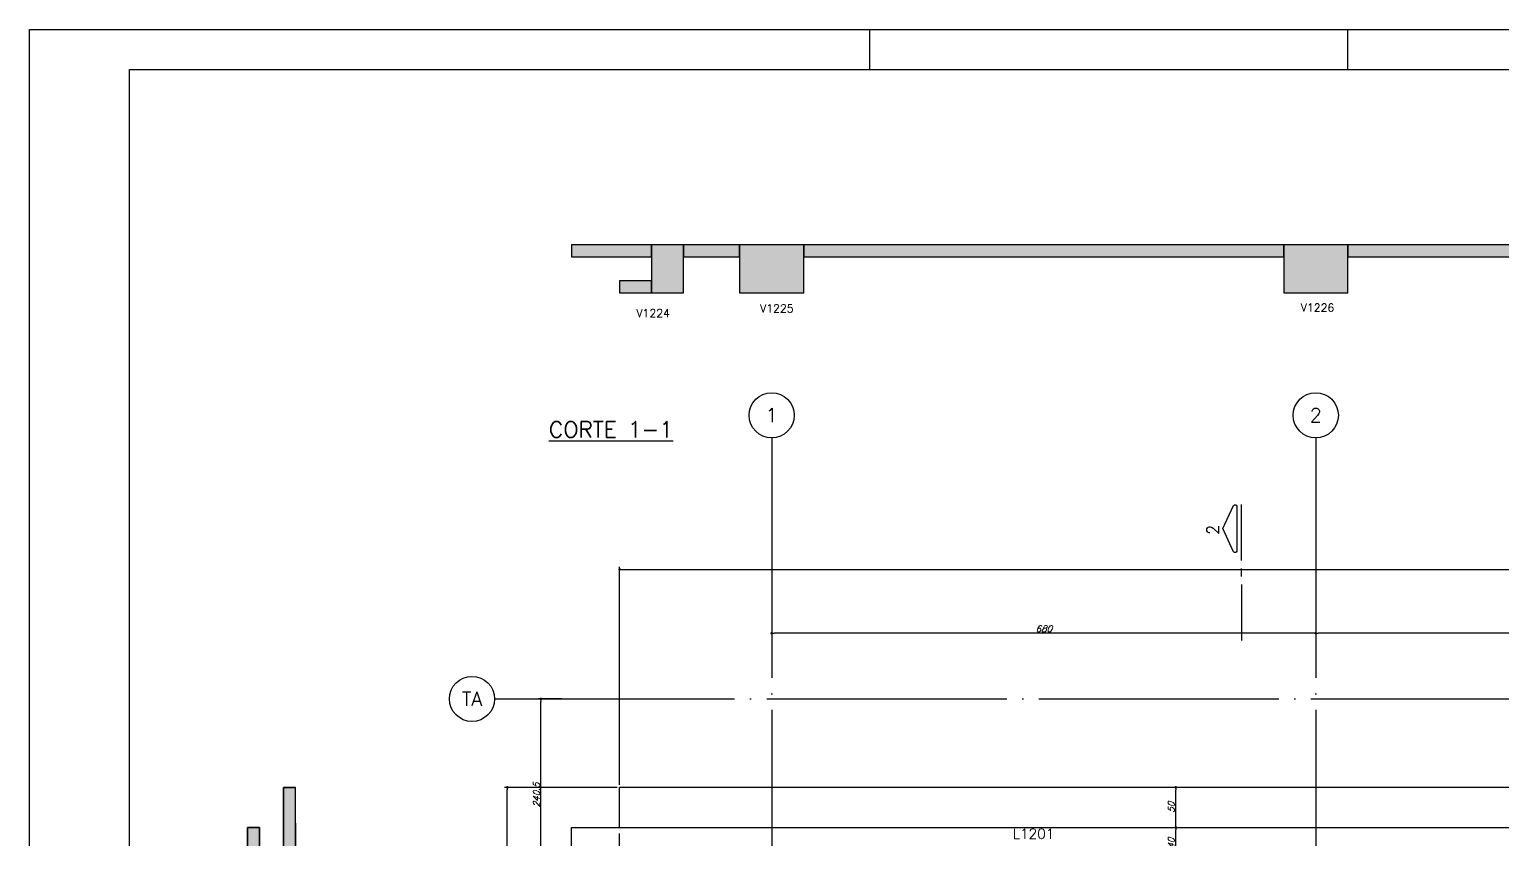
# Model space of a CAD drawing. Extents: x -4228 to 5417, y -2048 to 2452.
# Drawn here: x -4228 to -2387, y 1439 to 2452 of the extents above; entities that cross this region are included whole.
import ezdxf
from ezdxf.enums import TextEntityAlignment as Align

# ---------------------------------------------------------------- set-up
doc = ezdxf.new("R2010")
doc.units = 0
doc.header["$LTSCALE"] = 50
doc.header["$MEASUREMENT"] = 0
doc.linetypes.add('DASHED', pattern=[0.75, 0.5, -0.25])
doc.linetypes.add('EIXO', pattern=[6.8, 6, -0.4, 0, -0.4])
doc.layers.get('0').update_dxf_attribs({"linetype": 'CONTINUOUS'})
doc.layers.get('DEFPOINTS').update_dxf_attribs({"linetype": 'CONTINUOUS'})
for name, color, linetype in [('71', 6, 'CONTINUOUS'), ('F-CORTE', 4, 'CONTINUOUS'), ('F-CORTE-INDICAÇÃO', 4, 'CONTINUOUS'), ('F-COTAS', 106, 'CONTINUOUS'), ('F-EIXO', 12, 'EIXO'), ('F-LAJES', 3, 'CONTINUOUS'), ('F-LAJES-NOME', 4, 'CONTINUOUS'), ('F-MARGEM', 1, 'CONTINUOUS'), ('F-SOLIDO-CORTE', 71, 'CONTINUOUS'), ('F-TEXTO', 6, 'CONTINUOUS'), ('F-TEXTO-YELLOW', 2, 'CONTINUOUS')]:
    doc.layers.add(name, color=color, linetype=linetype)
doc.styles.add('CP-TEXT-INCL', font='simplex.shx', dxfattribs={"oblique": 20})
doc.styles.add('MCP', font='simplex.shx')
doc.styles.add('ROMANS', font='simplex.shx')
doc.dimstyles.new('CP-COTAS-50', dxfattribs={"dimscale": 0.64, "dimtxt": 12.5, "dimasz": 5, "dimexe": 5, "dimexo": 5, "dimgap": 2.5, "dimtad": 1, "dimdec": 1, "dimdsep": 46, "dimtxsty": 'CP-TEXT-INCL', "dimblk1": 'DOT', "dimblk2": 'DOT', "dimsah": 1, "dimcen": 9, "dimclrd": 256, "dimclre": 256, "dimclrt": 256, "dimadec": 0, "dimazin": 0, "dimtfac": 1, "dimtdec": 1, "dimtmove": 2, "dimatfit": 3, "dimldrblk": 'DOT', "dimfxl": 0, "dimtolj": 1, "dimarcsym": 0})

# ---------------------------------------------------------------- blocks, each defined once
blk = doc.blocks.new('*U10')
at = {"layer": 'F-CORTE-INDICAÇÃO'}
for p, q in [((70, 0), (0, 0)), ((80, 0), (90, 0)), ((100, 0), (170, 0))]:
    blk.add_line(p, q, dxfattribs=at)
blk.add_lwpolyline([(112, 6, -0.802585), (111.2, 9.8), (140, 23.3), (168.8, 9.8, -0.802585), (168, 6)], format="xyb", close=True, dxfattribs=at)
at = {"layer": 'F-CORTE-INDICAÇÃO', "style": 'ROMANS'}
blk.add_attdef('CORTE', text='', height=15, dxfattribs=at).set_placement((140, 35.8), align=Align.MIDDLE_CENTER)
at = {"layer": 'F-CORTE-INDICAÇÃO', "color": 2, "style": 'ROMANS'}
blk.add_attdef('FOLHA', text='', height=12, dxfattribs=at).set_placement((140, -10), align=Align.MIDDLE_CENTER)
blk = doc.blocks.new('*U14')
at = {"layer": 'F-EIXO'}
blk.add_line((0, 0), (0, -2755), dxfattribs=at)
at = {"layer": 'F-EIXO', "color": 2, "linetype": 'Continuous'}
blk.add_circle((0, 28.2072), 28.2072, dxfattribs=at)
at = {"layer": 'F-TEXTO', "style": 'ROMANS'}
blk.add_attdef('EIXO', text='', height=17.5, rotation=360, dxfattribs=at).set_placement((0, 28.2072), align=Align.MIDDLE_CENTER)
blk = doc.blocks.new('*U30')
at = {"layer": 'F-EIXO'}
blk.add_line((0, 0), (0, -2755), dxfattribs=at)
at = {"layer": 'F-EIXO', "color": 2, "linetype": 'Continuous'}
blk.add_circle((0, 28.2072), 28.2072, dxfattribs=at)
at = {"layer": 'F-TEXTO', "style": 'ROMANS'}
blk.add_attdef('EIXO', text='', height=17.5, rotation=360, dxfattribs=at).set_placement((0, 28.2072), align=Align.MIDDLE_CENTER)
blk = doc.blocks.new('*U42')
at = {"layer": 'F-EIXO'}
blk.add_line((0, 0), (7197, 0), dxfattribs=at)
at = {"layer": 'F-EIXO', "color": 2, "linetype": 'Continuous'}
blk.add_circle((-28.2072, 0), 28.2072, dxfattribs=at)
at = {"layer": 'F-TEXTO', "style": 'ROMANS'}
blk.add_attdef('EIXO', text='', height=17.5, dxfattribs=at).set_placement((-28.2072, 0), align=Align.MIDDLE_CENTER)
blk = doc.blocks.new('_DOT')
at = {"color": 0, "linetype": 'ByBlock'}
blk.add_line((-0.5, 0), (-1, 0), dxfattribs=at)
at = {"color": 0, "linetype": 'ByBlock', "const_width": 0.5}
blk.add_lwpolyline([(-0.25, 0, 1), (0.25, 0, 1)], format="xyb", close=True, dxfattribs=at)
blk = doc.blocks.new('*D87')
at = {"layer": 'DEFPOINTS', "color": 0, "linetype": 'Continuous', "transparency": 16777216}
for p in [(3259.5, 1776.9), (-3490, 1504.5), (3259.5, 1454.5)]:
    blk.add_point(p, dxfattribs=at)
at = {"layer": 'F-COTAS', "linetype": 'Continuous', "lineweight": -2, "transparency": 16777216}
for p, q in [((-3490, 1507.7), (-3490, 1780.1)), ((-3486.8, 1776.9), (3256.3, 1776.9)), ((3259.5, 1457.7), (3259.5, 1780.1))]:
    blk.add_line(p, q, dxfattribs=at)
at = {"layer": 'F-COTAS', "linetype": 'Continuous', "lineweight": -2, "transparency": 16777216, "xscale": 3.2, "yscale": 3.2, "zscale": 3.2, "rotation": 180}
blk.add_blockref('_DOT', (-3490, 1776.9), dxfattribs=at)
at = {"layer": 'F-COTAS', "linetype": 'Continuous', "lineweight": -2, "transparency": 16777216, "xscale": 3.2, "yscale": 3.2, "zscale": 3.2}
blk.add_blockref('_DOT', (3259.5, 1776.9), dxfattribs=at)
at = {"layer": 'F-COTAS', "linetype": 'Continuous', "transparency": 16777216, "insert": (-115.2, 1782.5), "char_height": 8, "attachment_point": 5, "style": 'CP-TEXT-INCL'}
blk.add_mtext('\\A1;6749.5', dxfattribs=at)
blk = doc.blocks.new('*D107')
at = {"layer": 'DEFPOINTS', "color": 0, "linetype": 'Continuous', "transparency": 16777216}
for p in [(-2620, 1701.1), (-2620, 1697.1), (-1940, 1701.1)]:
    blk.add_point(p, dxfattribs=at)
at = {"layer": 'F-COTAS', "linetype": 'Continuous', "lineweight": -2, "transparency": 16777216}
for p, q in [((-2620, 1697.9), (-2620, 1693.9)), ((-1943.2, 1697.1), (-2616.8, 1697.1)), ((-1940, 1697.9), (-1940, 1693.9))]:
    blk.add_line(p, q, dxfattribs=at)
at = {"layer": 'F-COTAS', "linetype": 'Continuous', "lineweight": -2, "transparency": 16777216, "xscale": 3.2, "yscale": 3.2, "zscale": 3.2, "rotation": 180}
blk.add_blockref('_DOT', (-2620, 1697.1), dxfattribs=at)
at = {"layer": 'F-COTAS', "linetype": 'Continuous', "lineweight": -2, "transparency": 16777216, "xscale": 3.2, "yscale": 3.2, "zscale": 3.2}
blk.add_blockref('_DOT', (-1940, 1697.1), dxfattribs=at)
at = {"layer": 'F-COTAS', "linetype": 'Continuous', "transparency": 16777216, "insert": (-2280, 1702.7), "char_height": 8, "attachment_point": 5, "style": 'CP-TEXT-INCL'}
blk.add_mtext('\\A1;680', dxfattribs=at)
blk = doc.blocks.new('*D108')
at = {"layer": 'DEFPOINTS', "color": 0, "linetype": 'Continuous', "transparency": 16777216}
for p in [(-3300, 1701.1), (-3300, 1697.1), (-2620, 1701.1)]:
    blk.add_point(p, dxfattribs=at)
at = {"layer": 'F-COTAS', "linetype": 'Continuous', "lineweight": -2, "transparency": 16777216}
for p, q in [((-3300, 1697.9), (-3300, 1693.9)), ((-2623.2, 1697.1), (-3296.8, 1697.1)), ((-2620, 1697.9), (-2620, 1693.9))]:
    blk.add_line(p, q, dxfattribs=at)
at = {"layer": 'F-COTAS', "linetype": 'Continuous', "lineweight": -2, "transparency": 16777216, "xscale": 3.2, "yscale": 3.2, "zscale": 3.2, "rotation": 180}
blk.add_blockref('_DOT', (-3300, 1697.1), dxfattribs=at)
at = {"layer": 'F-COTAS', "linetype": 'Continuous', "lineweight": -2, "transparency": 16777216, "xscale": 3.2, "yscale": 3.2, "zscale": 3.2}
blk.add_blockref('_DOT', (-2620, 1697.1), dxfattribs=at)
at = {"layer": 'F-COTAS', "linetype": 'Continuous', "transparency": 16777216, "insert": (-2960, 1702.7), "char_height": 8, "attachment_point": 5, "style": 'CP-TEXT-INCL'}
blk.add_mtext('\\A1;680', dxfattribs=at)
blk = doc.blocks.new('*D109')
at = {"layer": 'DEFPOINTS', "color": 0, "linetype": 'Continuous', "transparency": 16777216}
for p in [(-3630.5, 1504.5), (-3490, 1504.5), (-3490, -415.5)]:
    blk.add_point(p, dxfattribs=at)
at = {"layer": 'F-COTAS', "linetype": 'Continuous', "lineweight": -2, "transparency": 16777216}
for p, q in [((-3493.2, 1504.5), (-3633.7, 1504.5)), ((-3630.5, -412.3), (-3630.5, 1501.3)), ((-3493.2, -415.5), (-3633.7, -415.5))]:
    blk.add_line(p, q, dxfattribs=at)
at = {"layer": 'F-COTAS', "linetype": 'Continuous', "lineweight": -2, "transparency": 16777216, "xscale": 3.2, "yscale": 3.2, "zscale": 3.2}
for p, rotation in [((-3630.5, 1504.5), 90), ((-3630.5, -415.5), 270)]:
    blk.add_blockref('_DOT', p, dxfattribs=dict(at, rotation=rotation))
at = {"layer": 'F-COTAS', "linetype": 'Continuous', "transparency": 16777216, "insert": (-3636.1, 544.5), "char_height": 8, "attachment_point": 5, "rotation": 90, "style": 'CP-TEXT-INCL'}
blk.add_mtext('\\A1;1920', dxfattribs=at)
blk = doc.blocks.new('*D51')
at = {"layer": 'DEFPOINTS', "color": 0, "linetype": 'Continuous', "transparency": 16777216}
for p in [(-3588.3, 1615), (-3559.2, 1615), (-3584.3, 1374.5)]:
    blk.add_point(p, dxfattribs=at)
at = {"layer": 'F-COTAS', "linetype": 'Continuous', "lineweight": -2, "transparency": 16777216}
for p, q in [((-3562.4, 1615), (-3591.5, 1615)), ((-3588.3, 1377.7), (-3588.3, 1611.8)), ((-3587.5, 1374.5), (-3591.5, 1374.5))]:
    blk.add_line(p, q, dxfattribs=at)
at = {"layer": 'F-COTAS', "linetype": 'Continuous', "lineweight": -2, "transparency": 16777216, "xscale": 3.2, "yscale": 3.2, "zscale": 3.2}
for p, rotation in [((-3588.3, 1615), 90), ((-3588.3, 1374.5), 270)]:
    blk.add_blockref('_DOT', p, dxfattribs=dict(at, rotation=rotation))
at = {"layer": 'F-COTAS', "linetype": 'Continuous', "transparency": 16777216, "insert": (-3593.9, 1494.8), "char_height": 8, "attachment_point": 5, "rotation": 90, "style": 'CP-TEXT-INCL'}
blk.add_mtext('\\A1;240.5', dxfattribs=at)
blk = doc.blocks.new('A0-4L_900')
at = {"layer": 'F-MARGEM', "color": 2}
for p, q in [((21, 90), (21, 89)), ((32.95, 89), (32.95, 90))]:
    blk.add_line(p, q, dxfattribs=at)
blk.add_lwpolyline([(0, 0), (0, 90), (192.9, 90), (192.9, 0)], close=True, dxfattribs=at)
at = {"layer": 'F-MARGEM', "color": 7}
blk.add_lwpolyline([(2.5, 89), (191.9, 89), (191.9, 1), (2.5, 1)], close=True, dxfattribs=at)
blk = doc.blocks.new('*D389')
at = {"layer": 'DEFPOINTS', "color": 0, "linetype": 'Continuous', "transparency": 16777216}
for p in [(-2795.0679, 1454.5), (-2795.0679, 1454.5), (-2795.0679, 1414.5)]:
    blk.add_point(p, dxfattribs=at)
at = {"layer": 'F-COTAS', "linetype": 'Continuous', "lineweight": -2, "transparency": 16777216}
blk.add_line((-2795.0679, 1417.7), (-2795.0679, 1451.3), dxfattribs=at)
at = {"layer": 'F-COTAS', "linetype": 'Continuous', "lineweight": -2, "transparency": 16777216, "xscale": 3.2, "yscale": 3.2, "zscale": 3.2}
for p, rotation in [((-2795.0679, 1454.5), 90), ((-2795.0679, 1414.5), 270)]:
    blk.add_blockref('_DOT', p, dxfattribs=dict(at, rotation=rotation))
at = {"layer": 'F-COTAS', "linetype": 'Continuous', "transparency": 16777216, "insert": (-2800.6679, 1434.5), "char_height": 8, "attachment_point": 5, "rotation": 90, "style": 'CP-TEXT-INCL'}
blk.add_mtext('\\A1;40', dxfattribs=at)
blk = doc.blocks.new('*D390')
at = {"layer": 'DEFPOINTS', "color": 0, "linetype": 'Continuous', "transparency": 16777216}
for p in [(-2795.0679, 1504.5), (-2795.0679, 1504.5), (-2795.0679, 1454.5)]:
    blk.add_point(p, dxfattribs=at)
at = {"layer": 'F-COTAS', "linetype": 'Continuous', "lineweight": -2, "transparency": 16777216}
blk.add_line((-2795.0679, 1457.7), (-2795.0679, 1501.3), dxfattribs=at)
at = {"layer": 'F-COTAS', "linetype": 'Continuous', "lineweight": -2, "transparency": 16777216, "xscale": 3.2, "yscale": 3.2, "zscale": 3.2}
for p, rotation in [((-2795.0679, 1504.5), 90), ((-2795.0679, 1454.5), 270)]:
    blk.add_blockref('_DOT', p, dxfattribs=dict(at, rotation=rotation))
at = {"layer": 'F-COTAS', "linetype": 'Continuous', "transparency": 16777216, "insert": (-2800.6679, 1479.5), "char_height": 8, "attachment_point": 5, "rotation": 90, "style": 'CP-TEXT-INCL'}
blk.add_mtext('\\A1;50', dxfattribs=at)

msp = doc.modelspace()

# ---------------------------------------------------------------- hatches: boundary and pattern name
at = {"layer": 'F-SOLIDO-CORTE', "linetype": 'Continuous'}
for points in [[(-3530.476, 2182.524), (-3550, 2182.524), (-3550, 2182.068), (-3550, 2179.401), (-3550, 2167.524), (-3546.583, 2167.524), (-3527.134, 2167.524), (-3450, 2167.524), (-3450, 2168.556), (-3450, 2172.907), (-3450, 2182.524), (-3527.134, 2182.524)], [(-3423.892, 2182.524), (-3450, 2182.524), (-3450, 2178.156), (-3450, 2161.686), (-3450, 2122.524), (-3423.892, 2122.524), (-3420.98, 2122.524), (-3410, 2122.524), (-3410, 2126.892), (-3410, 2143.362), (-3410, 2182.524), (-3412.912, 2182.524)], [(-3410, 2181.432), (-3410, 2177.315), (-3410, 2167.524), (-3363.837, 2167.524), (-3358.741, 2167.524), (-3340, 2167.524), (-3340, 2168.616), (-3340, 2172.632), (-3340, 2182.524), (-3345.096, 2182.524), (-3363.837, 2182.524), (-3410, 2182.524)], [(-3267.96, 2182.524), (-3276.933, 2182.524), (-3287.52, 2182.524), (-3297.927, 2182.524), (-3306.392, 2182.524), (-3311.568, 2182.524), (-3312.757, 2182.524), (-3318.581, 2182.524), (-3340, 2182.524), (-3340, 2178.156), (-3340, 2162.092), (-3340, 2122.524), (-3334.176, 2122.524), (-3312.757, 2122.524), (-3311.568, 2122.524), (-3306.392, 2122.524), (-3297.927, 2122.524), (-3287.52, 2122.524), (-3276.933, 2122.524), (-3267.96, 2122.524), (-3262.04, 2122.524), (-3260, 2122.524), (-3260, 2126.892), (-3260, 2142.956), (-3260, 2182.524), (-3262.04, 2182.524)], [(-2864.32, 2182.524), (-2867.082, 2182.524), (-3260, 2182.524), (-3260, 2181.432), (-3260, 2177.416), (-3260, 2167.524), (-2867.082, 2167.524), (-2864.32, 2167.524), (-2820.641, 2167.524), (-2660, 2167.524), (-2660, 2168.616), (-2660, 2172.632), (-2660, 2182.524), (-2703.679, 2182.524)], [(-2587.96, 2182.524), (-2596.933, 2182.524), (-2607.52, 2182.524), (-2617.927, 2182.524), (-2626.392, 2182.524), (-2631.568, 2182.524), (-2632.757, 2182.524), (-2638.581, 2182.524), (-2660, 2182.524), (-2660, 2178.156), (-2660, 2162.092), (-2660, 2122.524), (-2654.176, 2122.524), (-2632.757, 2122.524), (-2631.568, 2122.524), (-2626.392, 2122.524), (-2617.927, 2122.524), (-2607.52, 2122.524), (-2596.933, 2122.524), (-2587.96, 2122.524), (-2582.04, 2122.524), (-2580, 2122.524), (-2580, 2126.892), (-2580, 2142.956), (-2580, 2182.524), (-2582.04, 2182.524)], [(-1962.262, 2182.524), (-1967.898, 2182.524), (-1969.614, 2182.524), (-2015.513, 2182.524), (-2184.32, 2182.524), (-2187.082, 2182.524), (-2580, 2182.524), (-2580, 2181.432), (-2580, 2177.416), (-2580, 2167.524), (-2187.082, 2167.524), (-2184.32, 2167.524), (-2138.42, 2167.524), (-1969.614, 2167.524), (-1967.898, 2167.524), (-1962.262, 2167.524), (-1953.482, 2167.524), (-1953.437, 2167.524), (-1953.314, 2167.524), (-1952.96, 2167.524), (-1949.5, 2167.524), (-1949.5, 2171.652), (-1949.5, 2177.847), (-1949.5, 2182.524), (-1952.96, 2182.524), (-1953.071, 2182.524), (-1953.447, 2182.524)], [(-3480.033, 2122.524), (-3450, 2122.524), (-3450, 2123.037), (-3450, 2125.696), (-3450, 2137.524), (-3480.033, 2137.524), (-3481.392, 2137.524), (-3490, 2137.524), (-3490, 2137.025), (-3490, 2133.864), (-3490, 2122.524), (-3488.633, 2122.524)], [(-3895.51, 1504.5), (-3898.135, 1504.5), (-3910.295, 1504.5), (-3910.295, 1430.821), (-3910.295, 1429.529), (-3910.295, 1414.5), (-3910.08, 1414.5), (-3907.575, 1414.5), (-3895.295, 1414.5), (-3895.295, 1415.791), (-3895.295, 1430.821), (-3895.295, 1504.5)], [(-3955.295, 1414.5), (-3950.152, 1414.5), (-3942.343, 1414.5), (-3940.295, 1414.5), (-3940.295, 1428.215), (-3940.295, 1449.039), (-3940.295, 1454.5), (-3945.438, 1454.5), (-3953.247, 1454.5), (-3955.295, 1454.5), (-3955.295, 1449.039), (-3955.295, 1435.323)]]:
    msp.add_hatch(color=256, dxfattribs=at).paths.add_polyline_path(points, flags=16)

# ---------------------------------------------------------------- linework, layer by layer
at = {"layer": '71', "color": 2}
msp.add_line((615, 1504.5), (-3490, 1504.5), dxfattribs=at)
at = {"layer": '71', "color": 1, "linetype": 'DASHED'}
msp.add_line((-3490, -415.5), (-3490, 1454.5), dxfattribs=at)
at = {"layer": '71', "color": 2, "linetype": 'Continuous'}
msp.add_lwpolyline([(-3490, 1454.5), (-3490, 1504.5)], dxfattribs=at)
at = {"layer": 'F-CORTE', "linetype": 'Continuous'}
for points in [[(-1962.262, 2182.524), (-2580, 2182.524), (-2587.96, 2182.524), (-2660, 2182.524), (-2864.32, 2182.524), (-3260, 2182.524), (-3267.96, 2182.524), (-3340, 2182.524), (-3345.096, 2182.524), (-3363.837, 2182.524), (-3410, 2182.524), (-3423.892, 2182.524), (-3450, 2182.524), (-3530.476, 2182.524), (-3550, 2182.524), (-3550, 2182.068), (-3550, 2179.401), (-3550, 2167.524), (-3546.583, 2167.524), (-3527.134, 2167.524), (-3450, 2167.524), (-3450, 2161.686), (-3450, 2137.524), (-3480.033, 2137.524), (-3481.392, 2137.524), (-3490, 2137.524), (-3490, 2137.025), (-3490, 2133.864), (-3490, 2122.524), (-3480.033, 2122.524)], [(-3480.033, 2122.524), (-3450, 2122.524), (-3423.892, 2122.524), (-3420.98, 2122.524), (-3410, 2122.524), (-3410, 2126.892), (-3410, 2143.362), (-3410, 2167.524), (-3363.837, 2167.524), (-3358.741, 2167.524), (-3340, 2167.524), (-3340, 2162.092), (-3340, 2122.524), (-3334.176, 2122.524), (-3312.757, 2122.524), (-3311.568, 2122.524), (-3306.392, 2122.524), (-3297.927, 2122.524), (-3287.52, 2122.524), (-3276.933, 2122.524), (-3267.96, 2122.524), (-3262.04, 2122.524), (-3260, 2122.524), (-3260, 2126.892), (-3260, 2142.956), (-3260, 2167.524), (-2867.082, 2167.524), (-2864.32, 2167.524), (-2820.641, 2167.524), (-2660, 2167.524), (-2660, 2162.092), (-2660, 2122.524), (-2654.176, 2122.524), (-2632.757, 2122.524), (-2631.568, 2122.524), (-2626.392, 2122.524), (-2617.927, 2122.524), (-2607.52, 2122.524), (-2596.933, 2122.524), (-2587.96, 2122.524), (-2582.04, 2122.524), (-2580, 2122.524), (-2580, 2126.892), (-2580, 2142.956), (-2580, 2167.524), (-2187.082, 2167.524)], [(-3955.295, 400), (-3955.295, 1374.5), (-3955.295, 1411.406), (-3955.295, 1414.5), (-3955.295, 1454.5), (-3953.247, 1454.5), (-3945.438, 1454.5), (-3940.295, 1454.5), (-3940.295, 1449.039), (-3940.295, 1428.215), (-3940.295, 1414.5), (-3915.868, 1414.5), (-3910.295, 1414.5), (-3910.295, 1429.529), (-3910.295, 1430.821), (-3910.295, 1504.5), (-3895.51, 1504.5), (-3895.295, 1415.791), (-3895.295, 1430.821), (-3895.295, 1504.5), (-3895.51, 1504.5)]]:
    msp.add_lwpolyline(points, dxfattribs=at)
at = {"layer": 'F-LAJES', "linetype": 'Continuous'}
for p, q in [((-3550, -555.5), (-3550, 1454.5)), ((-3550, 1454.5), (615, 1454.5))]:
    msp.add_line(p, q, dxfattribs=at)
at = {"layer": 'F-SOLIDO-CORTE', "linetype": 'Continuous'}
for points in [[(-3530.476, 2182.524), (-3550, 2182.524), (-3550, 2182.068), (-3550, 2179.402), (-3550, 2167.524), (-3546.583, 2167.524), (-3527.134, 2167.524), (-3450, 2167.524), (-3450, 2168.556), (-3450, 2172.907), (-3450, 2182.524), (-3527.134, 2182.524), (-3530.476, 2182.524)], [(-3423.892, 2182.524), (-3450, 2182.524), (-3450, 2178.156), (-3450, 2161.686), (-3450, 2122.524), (-3423.892, 2122.524), (-3420.98, 2122.524), (-3410, 2122.524), (-3410, 2126.892), (-3410, 2143.362), (-3410, 2182.524), (-3412.912, 2182.524), (-3423.892, 2182.524)], [(-3410, 2181.432), (-3410, 2177.315), (-3410, 2167.524), (-3363.837, 2167.524), (-3358.741, 2167.524), (-3340, 2167.524), (-3340, 2168.616), (-3340, 2172.632), (-3340, 2182.524), (-3345.096, 2182.524), (-3363.837, 2182.524), (-3410, 2182.524), (-3410, 2181.432)], [(-3267.96, 2182.524), (-3276.933, 2182.524), (-3287.52, 2182.524), (-3297.927, 2182.524), (-3306.392, 2182.524), (-3311.568, 2182.524), (-3312.757, 2182.524), (-3318.581, 2182.524), (-3340, 2182.524), (-3340, 2178.156), (-3340, 2162.092), (-3340, 2122.524), (-3334.176, 2122.524), (-3312.757, 2122.524), (-3311.568, 2122.524), (-3306.392, 2122.524), (-3297.927, 2122.524), (-3287.52, 2122.524), (-3276.933, 2122.524), (-3267.96, 2122.524), (-3262.04, 2122.524), (-3260, 2122.524), (-3260, 2126.892), (-3260, 2142.956), (-3260, 2182.524), (-3262.04, 2182.524), (-3267.96, 2182.524)], [(-2864.32, 2182.524), (-2867.082, 2182.524), (-3260, 2182.524), (-3260, 2181.432), (-3260, 2177.416), (-3260, 2167.524), (-2867.082, 2167.524), (-2864.32, 2167.524), (-2820.641, 2167.524), (-2660, 2167.524), (-2660, 2168.616), (-2660, 2172.632), (-2660, 2182.524), (-2703.679, 2182.524), (-2864.32, 2182.524)], [(-2587.96, 2182.524), (-2596.933, 2182.524), (-2607.52, 2182.524), (-2617.927, 2182.524), (-2626.392, 2182.524), (-2631.568, 2182.524), (-2632.757, 2182.524), (-2638.581, 2182.524), (-2660, 2182.524), (-2660, 2178.156), (-2660, 2162.092), (-2660, 2122.524), (-2654.176, 2122.524), (-2632.757, 2122.524), (-2631.568, 2122.524), (-2626.392, 2122.524), (-2617.927, 2122.524), (-2607.52, 2122.524), (-2596.933, 2122.524), (-2587.96, 2122.524), (-2582.04, 2122.524), (-2580, 2122.524), (-2580, 2126.892), (-2580, 2142.956), (-2580, 2182.524), (-2582.04, 2182.524), (-2587.96, 2182.524)], [(-2187.082, 2182.524), (-2580, 2182.524), (-2580, 2181.432), (-2580, 2177.416), (-2580, 2167.524), (-2187.082, 2167.524)], [(-3480.033, 2122.524), (-3450, 2122.524), (-3450, 2123.037), (-3450, 2125.696), (-3450, 2137.524), (-3480.033, 2137.524), (-3481.392, 2137.524), (-3490, 2137.524), (-3490, 2137.025), (-3490, 2133.865), (-3490, 2122.524), (-3488.633, 2122.524), (-3480.033, 2122.524)]]:
    msp.add_lwpolyline(points, dxfattribs=at)
at = {"layer": 'F-SOLIDO-CORTE'}
for points in [[(-3895.51, 1504.5), (-3898.135, 1504.5), (-3910.295, 1504.5), (-3910.295, 1430.821), (-3910.295, 1429.529), (-3910.295, 1414.5), (-3910.08, 1414.5), (-3907.575, 1414.5), (-3895.295, 1414.5), (-3895.295, 1415.791), (-3895.295, 1430.821), (-3895.295, 1504.5), (-3895.51, 1504.5)], [(-3955.295, 1414.5), (-3950.152, 1414.5), (-3942.343, 1414.5), (-3940.295, 1414.5), (-3940.295, 1428.215), (-3940.295, 1449.039), (-3940.295, 1454.5), (-3945.438, 1454.5), (-3953.247, 1454.5), (-3955.295, 1454.5), (-3955.295, 1449.039), (-3955.295, 1435.323), (-3955.295, 1414.5)]]:
    msp.add_lwpolyline(points, dxfattribs=at)

# ---------------------------------------------------------------- block references
at = {"layer": 'F-CORTE-INDICAÇÃO', "linetype": 'Continuous'}
ref = msp.add_blockref('*U10', (-2712.844, 1687.853), dxfattribs=dict(at, rotation=90))
ref.add_attrib('CORTE', '2', dxfattribs={"height": 15, "rotation": 90, "style": 'ROMANS'}).set_placement((-2748.607, 1826.425), align=Align.MIDDLE_CENTER)
at = {"layer": 'F-EIXO', "linetype": 'Continuous'}
for name, p, values in [('*U14', (-3300, 1941.357), {'EIXO': '1'}), ('*U30', (-2620, 1941.357), {'EIXO': '2'}), ('*U42', (-3646.32, 1615), {'EIXO': 'TA'})]:
    msp.add_blockref(name, p, dxfattribs=at).add_auto_attribs(values)
at = {"layer": 'F-MARGEM', "linetype": 'Continuous', "xscale": 50, "yscale": 50, "zscale": 50}
msp.add_blockref('A0-4L_900', (-4227.599, -2048.155), dxfattribs=at)

# ---------------------------------------------------------------- texts
at = {"layer": 'F-CORTE', "color": 6, "linetype": 'Continuous', "style": 'MCP'}
msp.add_text('%%UCORTE 1-1', height=20, dxfattribs=at).set_placement((-3578.378, 1941.817))
at = {"layer": 'F-LAJES-NOME', "linetype": 'Continuous', "style": 'MCP'}
msp.add_text('L1201', height=12.5, dxfattribs=at).set_placement((-2998.742, 1440.313))
at = {"layer": 'F-TEXTO-YELLOW', "linetype": 'Continuous', "style": 'MCP'}
for s, p in [('V1224', (-3469.13, 2092.236)), ('V1225', (-3314.516, 2098.102)), ('V1226', (-2638.788, 2099.112))]:
    msp.add_text(s, height=10, dxfattribs=at).set_placement(p)

# ---------------------------------------------------------------- dimensions: what is measured, and where the dimension line sits
at = {"layer": 'F-COTAS', "linetype": 'Continuous'}
for base, p1, p2, picture, middle in [((3259.5, 1776.883), (-3490, 1504.5), (3259.5, 1454.5), '*D87', (-115.25, 1782.483)), ((-3300, 1697.104), (-2620, 1701.104), (-3300, 1701.104), '*D108', (-2960, 1702.704)), ((-2620, 1697.104), (-1940, 1701.104), (-2620, 1701.104), '*D107', (-2280, 1702.704))]:
    dim = msp.add_linear_dim(base=base, p1=p1, p2=p2, dimstyle='CP-COTAS-50', dxfattribs=at)
    dim.commit()
    dim.dimension.update_dxf_attribs({"geometry": picture, "text_midpoint": middle})
for base, p1, p2, picture, middle in [((-3588.311, 1615), (-3584.311, 1374.5), (-3559.189, 1615), '*D51', (-3593.911, 1494.75)), ((-3630.501, 1504.5), (-3490, -415.5), (-3490, 1504.5), '*D109', (-3636.101, 544.5))]:
    dim = msp.add_linear_dim(base=base, p1=p1, p2=p2, angle=90, dimstyle='CP-COTAS-50', dxfattribs=at)
    dim.commit()
    dim.dimension.update_dxf_attribs({"geometry": picture, "text_midpoint": middle})
for base, p1, p2, picture, middle in [((-2795.068, 1504.5), (-2795.068, 1454.5), (-2795.068, 1504.5), '*D390', (-2800.668, 1479.5)), ((-2795.068, 1454.5), (-2795.068, 1414.5), (-2795.068, 1454.5), '*D389', (-2800.668, 1434.5))]:
    dim = msp.add_linear_dim(base=base, p1=p1, p2=p2, angle=270, dimstyle='CP-COTAS-50', override={"dimfxl": 7.5}, dxfattribs=at)
    dim.commit()
    dim.dimension.update_dxf_attribs({"geometry": picture, "text_midpoint": middle})

doc.saveas('drawing.dxf')
